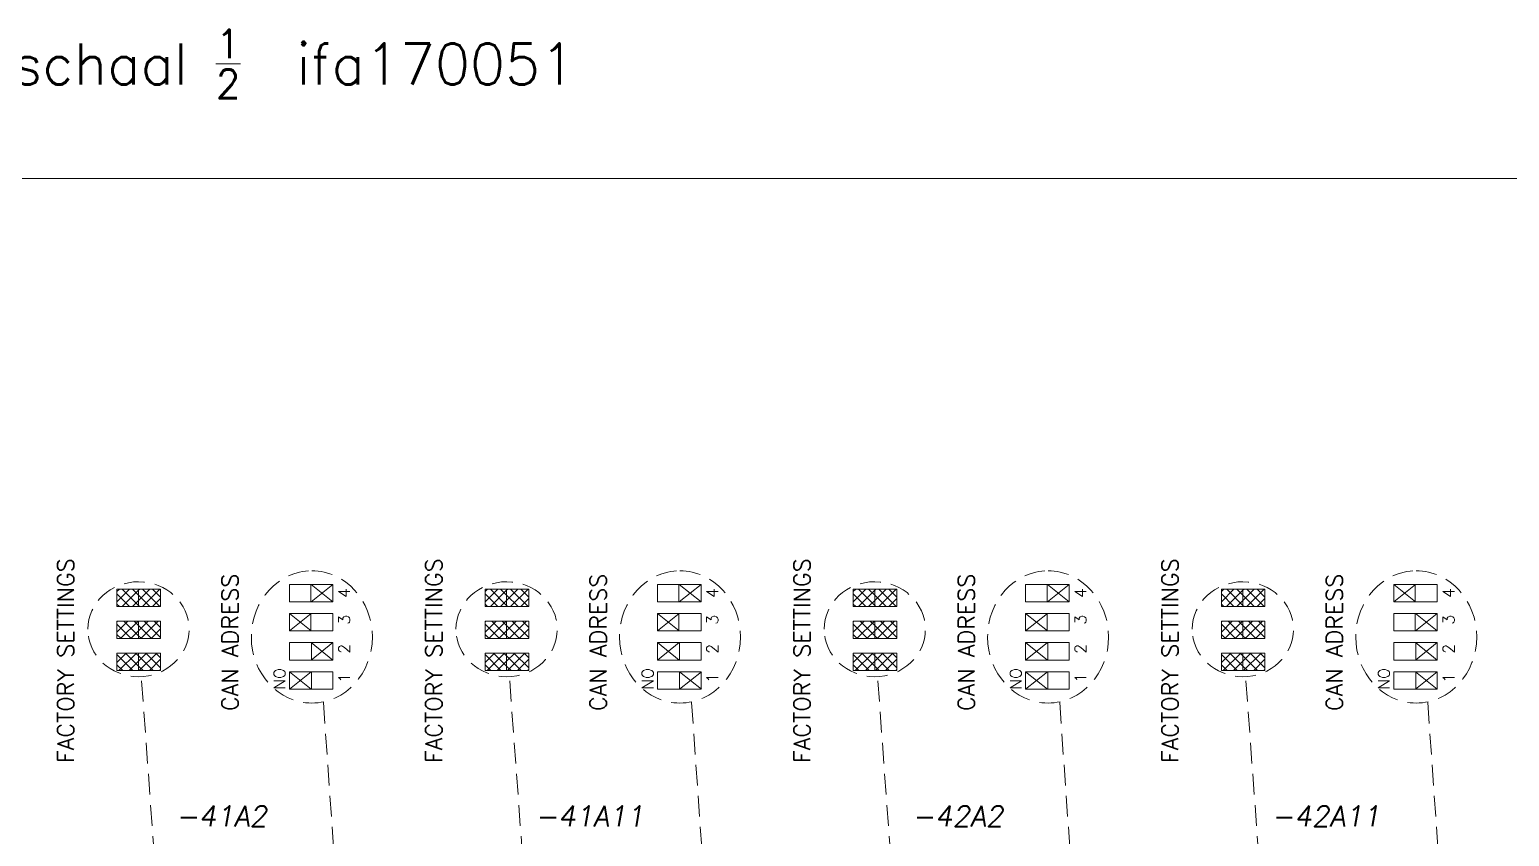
# Model space of a CAD drawing. Extents: x -2993 to 3661, y -4147 to -1441.
# Drawn here: x 2.8 to 183.7, y -3294.8 to -3196.2 of the extents above; entities that cross this region are included whole.
import ezdxf
from ezdxf.enums import TextEntityAlignment as Align

# ---------------------------------------------------------------- set-up
doc = ezdxf.new("R2010")
doc.units = 0
doc.header["$LTSCALE"] = 0.1
doc.header["$MEASUREMENT"] = 0
doc.linetypes.add('DASHED', pattern=[19.05, 12.7, -6.35])
doc.layers.get('0').update_dxf_attribs({"linetype": 'CONTINUOUS'})
doc.layers.add('DIM', color=5, linetype='CONTINUOUS')
doc.styles.get("Standard").update_dxf_attribs({"font": 'simplex.shx'})

msp = doc.modelspace()

# ---------------------------------------------------------------- linework, layer by layer
at = {"linetype": 'Continuous', "lineweight": 13}
for p, q in [((13.49, -3264.58), (18.82, -3264.58)), ((13.49, -3266.72), (13.49, -3264.58)), ((16.12, -3266.72), (16.12, -3264.58)), ((18.82, -3264.58), (18.82, -3266.72)), ((34.56, -3264.01), (39.89, -3264.01)), ((34.56, -3266.15), (34.56, -3264.01)), ((37.19, -3266.15), (37.19, -3264.01)), ((39.89, -3264.01), (39.89, -3266.15)), ((58.49, -3264.58), (63.82, -3264.58)), ((58.49, -3266.72), (58.49, -3264.58)), ((61.12, -3266.72), (61.12, -3264.58)), ((63.82, -3264.58), (63.82, -3266.72)), ((79.56, -3264.01), (84.89, -3264.01)), ((79.56, -3266.15), (79.56, -3264.01)), ((82.19, -3266.15), (82.19, -3264.01)), ((84.89, -3264.01), (84.89, -3266.15)), ((103.49, -3264.58), (108.82, -3264.58)), ((103.49, -3266.72), (103.49, -3264.58)), ((106.12, -3266.72), (106.12, -3264.58)), ((108.82, -3264.58), (108.82, -3266.72)), ((124.56, -3264.01), (129.89, -3264.01)), ((124.56, -3266.15), (124.56, -3264.01)), ((127.19, -3266.15), (127.19, -3264.01)), ((129.89, -3264.01), (129.89, -3266.15)), ((148.49, -3264.58), (153.82, -3264.58)), ((148.49, -3266.72), (148.49, -3264.58)), ((151.12, -3266.72), (151.12, -3264.58)), ((153.82, -3264.58), (153.82, -3266.72)), ((169.56, -3264.01), (174.89, -3264.01)), ((169.56, -3266.15), (169.56, -3264.01)), ((172.19, -3266.15), (172.19, -3264.01)), ((174.89, -3264.01), (174.89, -3266.15)), ((18.82, -3266.72), (13.49, -3266.72)), ((39.89, -3266.15), (34.56, -3266.15)), ((63.82, -3266.72), (58.49, -3266.72)), ((84.89, -3266.15), (79.56, -3266.15)), ((108.82, -3266.72), (103.49, -3266.72)), ((129.89, -3266.15), (124.56, -3266.15)), ((153.82, -3266.72), (148.49, -3266.72)), ((174.89, -3266.15), (169.56, -3266.15)), ((13.49, -3268.49), (18.82, -3268.49)), ((13.49, -3270.63), (13.49, -3268.49)), ((16.12, -3270.63), (16.12, -3268.49)), ((18.82, -3268.49), (18.82, -3270.63)), ((34.56, -3267.57), (39.89, -3267.57)), ((34.56, -3269.7), (34.56, -3267.57)), ((37.19, -3269.7), (37.19, -3267.57)), ((39.89, -3267.57), (39.89, -3269.7)), ((58.49, -3268.49), (63.82, -3268.49)), ((58.49, -3270.63), (58.49, -3268.49)), ((61.12, -3270.63), (61.12, -3268.49)), ((63.82, -3268.49), (63.82, -3270.63)), ((79.56, -3267.57), (84.89, -3267.57)), ((79.56, -3269.7), (79.56, -3267.57)), ((82.19, -3269.7), (82.19, -3267.57)), ((84.89, -3267.57), (84.89, -3269.7)), ((103.49, -3268.49), (108.82, -3268.49)), ((103.49, -3270.63), (103.49, -3268.49)), ((106.12, -3270.63), (106.12, -3268.49)), ((108.82, -3268.49), (108.82, -3270.63)), ((124.56, -3267.57), (129.89, -3267.57)), ((124.56, -3269.7), (124.56, -3267.57)), ((127.19, -3269.7), (127.19, -3267.57)), ((129.89, -3267.57), (129.89, -3269.7)), ((148.49, -3268.49), (153.82, -3268.49)), ((148.49, -3270.63), (148.49, -3268.49)), ((151.12, -3270.63), (151.12, -3268.49)), ((153.82, -3268.49), (153.82, -3270.63)), ((169.56, -3267.57), (174.89, -3267.57)), ((169.56, -3269.7), (169.56, -3267.57)), ((172.19, -3269.7), (172.19, -3267.57)), ((174.89, -3267.57), (174.89, -3269.7)), ((39.89, -3269.7), (34.56, -3269.7)), ((84.89, -3269.7), (79.56, -3269.7)), ((129.89, -3269.7), (124.56, -3269.7)), ((174.89, -3269.7), (169.56, -3269.7)), ((18.82, -3270.63), (13.49, -3270.63)), ((39.89, -3271.12), (34.56, -3271.12)), ((34.56, -3271.12), (34.56, -3273.26)), ((37.26, -3273.26), (37.26, -3271.12)), ((39.89, -3273.26), (39.89, -3271.12)), ((63.82, -3270.63), (58.49, -3270.63)), ((84.89, -3271.12), (79.56, -3271.12)), ((79.56, -3271.12), (79.56, -3273.26)), ((82.26, -3273.26), (82.26, -3271.12)), ((84.89, -3273.26), (84.89, -3271.12)), ((108.82, -3270.63), (103.49, -3270.63)), ((129.89, -3271.12), (124.56, -3271.12)), ((124.56, -3271.12), (124.56, -3273.26)), ((127.26, -3273.26), (127.26, -3271.12)), ((129.89, -3273.26), (129.89, -3271.12)), ((153.82, -3270.63), (148.49, -3270.63)), ((174.89, -3271.12), (169.56, -3271.12)), ((169.56, -3271.12), (169.56, -3273.26)), ((172.26, -3273.26), (172.26, -3271.12)), ((174.89, -3273.26), (174.89, -3271.12)), ((13.49, -3272.41), (18.82, -3272.41)), ((13.49, -3274.54), (13.49, -3272.41)), ((16.12, -3274.54), (16.12, -3272.41)), ((18.82, -3272.41), (18.82, -3274.54)), ((34.56, -3273.26), (39.89, -3273.26)), ((58.49, -3272.41), (63.82, -3272.41)), ((58.49, -3274.54), (58.49, -3272.41)), ((61.12, -3274.54), (61.12, -3272.41)), ((63.82, -3272.41), (63.82, -3274.54)), ((79.56, -3273.26), (84.89, -3273.26)), ((103.49, -3272.41), (108.82, -3272.41)), ((103.49, -3274.54), (103.49, -3272.41)), ((106.12, -3274.54), (106.12, -3272.41)), ((108.82, -3272.41), (108.82, -3274.54)), ((124.56, -3273.26), (129.89, -3273.26)), ((148.49, -3272.41), (153.82, -3272.41)), ((148.49, -3274.54), (148.49, -3272.41)), ((151.12, -3274.54), (151.12, -3272.41)), ((153.82, -3272.41), (153.82, -3274.54)), ((169.56, -3273.26), (174.89, -3273.26)), ((18.82, -3274.54), (13.49, -3274.54)), ((39.89, -3274.68), (34.56, -3274.68)), ((34.56, -3274.68), (34.56, -3276.81)), ((37.26, -3276.81), (37.26, -3274.68)), ((39.89, -3276.81), (39.89, -3274.68)), ((63.82, -3274.54), (58.49, -3274.54)), ((84.89, -3274.68), (79.56, -3274.68)), ((79.56, -3274.68), (79.56, -3276.81)), ((82.26, -3276.81), (82.26, -3274.68)), ((84.89, -3276.81), (84.89, -3274.68)), ((108.82, -3274.54), (103.49, -3274.54)), ((129.89, -3274.68), (124.56, -3274.68)), ((124.56, -3274.68), (124.56, -3276.81)), ((127.26, -3276.81), (127.26, -3274.68)), ((129.89, -3276.81), (129.89, -3274.68)), ((153.82, -3274.54), (148.49, -3274.54)), ((174.89, -3274.68), (169.56, -3274.68)), ((169.56, -3274.68), (169.56, -3276.81)), ((172.26, -3276.81), (172.26, -3274.68)), ((174.89, -3276.81), (174.89, -3274.68)), ((34.56, -3276.81), (39.89, -3276.81)), ((79.56, -3276.81), (84.89, -3276.81)), ((124.56, -3276.81), (129.89, -3276.81)), ((169.56, -3276.81), (174.89, -3276.81))]:
    msp.add_line(p, q, dxfattribs=at)
at = {"lineweight": 13}
for p, q in [((13.49, -3264.89), (13.79, -3264.58)), ((13.49, -3266.13), (15.03, -3264.58)), ((14.13, -3266.72), (16.12, -3264.73)), ((16.12, -3266.57), (14.14, -3264.58)), ((16.12, -3265.33), (15.37, -3264.58)), ((16.12, -3264.73), (16.27, -3264.58)), ((16.12, -3265.97), (17.5, -3264.58)), ((16.61, -3266.72), (18.74, -3264.58)), ((18.74, -3266.72), (16.61, -3264.58)), ((18.82, -3265.56), (17.85, -3264.58)), ((58.49, -3264.89), (58.79, -3264.58)), ((58.49, -3266.13), (60.03, -3264.58)), ((59.13, -3266.72), (61.12, -3264.73)), ((61.12, -3266.57), (59.14, -3264.58)), ((61.12, -3265.33), (60.37, -3264.58)), ((61.12, -3264.73), (61.27, -3264.58)), ((61.12, -3265.97), (62.5, -3264.58)), ((61.61, -3266.72), (63.74, -3264.58)), ((63.74, -3266.72), (61.61, -3264.58)), ((63.82, -3265.56), (62.85, -3264.58)), ((103.49, -3264.89), (103.79, -3264.58)), ((103.49, -3266.13), (105.03, -3264.58)), ((104.13, -3266.72), (106.12, -3264.73)), ((106.12, -3266.57), (104.14, -3264.58)), ((106.12, -3265.33), (105.37, -3264.58)), ((106.12, -3264.73), (106.27, -3264.58)), ((106.12, -3265.97), (107.5, -3264.58)), ((106.61, -3266.72), (108.74, -3264.58)), ((108.74, -3266.72), (106.61, -3264.58)), ((108.82, -3265.56), (107.85, -3264.58)), ((148.49, -3264.89), (148.79, -3264.58)), ((148.49, -3266.13), (150.03, -3264.58)), ((149.13, -3266.72), (151.12, -3264.73)), ((151.12, -3266.57), (149.14, -3264.58)), ((151.12, -3265.33), (150.37, -3264.58)), ((151.12, -3264.73), (151.27, -3264.58)), ((151.12, -3265.97), (152.5, -3264.58)), ((151.61, -3266.72), (153.74, -3264.58)), ((153.74, -3266.72), (151.61, -3264.58)), ((153.82, -3265.56), (152.85, -3264.58)), ((15.03, -3266.72), (13.49, -3265.17)), ((13.79, -3266.72), (13.49, -3266.41)), ((15.37, -3266.72), (16.12, -3265.97)), ((17.51, -3266.72), (16.12, -3265.33)), ((16.27, -3266.72), (16.12, -3266.57)), ((17.85, -3266.72), (18.82, -3265.74)), ((60.03, -3266.72), (58.49, -3265.17)), ((58.79, -3266.72), (58.49, -3266.41)), ((60.37, -3266.72), (61.12, -3265.97)), ((62.51, -3266.72), (61.12, -3265.33)), ((61.27, -3266.72), (61.12, -3266.57)), ((62.85, -3266.72), (63.82, -3265.74)), ((105.03, -3266.72), (103.49, -3265.17)), ((103.79, -3266.72), (103.49, -3266.41)), ((105.37, -3266.72), (106.12, -3265.97)), ((107.51, -3266.72), (106.12, -3265.33)), ((106.27, -3266.72), (106.12, -3266.57)), ((107.85, -3266.72), (108.82, -3265.74)), ((150.03, -3266.72), (148.49, -3265.17)), ((148.79, -3266.72), (148.49, -3266.41)), ((150.37, -3266.72), (151.12, -3265.97)), ((152.51, -3266.72), (151.12, -3265.33)), ((151.27, -3266.72), (151.12, -3266.57)), ((152.85, -3266.72), (153.82, -3265.74)), ((13.49, -3268.6), (13.59, -3268.49)), ((13.49, -3269.84), (14.83, -3268.49)), ((13.93, -3270.63), (16.07, -3268.49)), ((16.12, -3270.28), (14.33, -3268.49)), ((16.12, -3269.04), (15.57, -3268.49)), ((16.12, -3269.68), (17.3, -3268.49)), ((16.41, -3270.63), (18.54, -3268.49)), ((18.82, -3270.51), (16.81, -3268.49)), ((18.82, -3269.27), (18.05, -3268.49)), ((58.49, -3268.6), (58.59, -3268.49)), ((58.49, -3269.84), (59.83, -3268.49)), ((58.93, -3270.63), (61.07, -3268.49)), ((61.12, -3270.28), (59.33, -3268.49)), ((61.12, -3269.04), (60.57, -3268.49)), ((61.12, -3269.68), (62.3, -3268.49)), ((61.41, -3270.63), (63.54, -3268.49)), ((63.82, -3270.51), (61.81, -3268.49)), ((63.82, -3269.27), (63.05, -3268.49)), ((103.49, -3268.6), (103.59, -3268.49)), ((103.49, -3269.84), (104.83, -3268.49)), ((103.93, -3270.63), (106.07, -3268.49)), ((106.12, -3270.28), (104.33, -3268.49)), ((106.12, -3269.04), (105.57, -3268.49)), ((106.12, -3269.68), (107.3, -3268.49)), ((106.41, -3270.63), (108.54, -3268.49)), ((108.82, -3270.51), (106.81, -3268.49)), ((108.82, -3269.27), (108.05, -3268.49)), ((148.49, -3268.6), (148.59, -3268.49)), ((148.49, -3269.84), (149.83, -3268.49)), ((148.93, -3270.63), (151.07, -3268.49)), ((151.12, -3270.28), (149.33, -3268.49)), ((151.12, -3269.04), (150.57, -3268.49)), ((151.12, -3269.68), (152.3, -3268.49)), ((151.41, -3270.63), (153.54, -3268.49)), ((153.82, -3270.51), (151.81, -3268.49)), ((153.82, -3269.27), (153.05, -3268.49)), ((15.23, -3270.63), (13.49, -3268.88)), ((13.99, -3270.63), (13.49, -3270.12)), ((15.17, -3270.63), (16.12, -3269.68)), ((17.71, -3270.63), (16.12, -3269.04)), ((16.47, -3270.63), (16.12, -3270.28)), ((17.65, -3270.63), (18.82, -3269.45)), ((60.23, -3270.63), (58.49, -3268.88)), ((58.99, -3270.63), (58.49, -3270.12)), ((60.17, -3270.63), (61.12, -3269.68)), ((62.71, -3270.63), (61.12, -3269.04)), ((61.47, -3270.63), (61.12, -3270.28)), ((62.65, -3270.63), (63.82, -3269.45)), ((105.23, -3270.63), (103.49, -3268.88)), ((103.99, -3270.63), (103.49, -3270.12)), ((105.17, -3270.63), (106.12, -3269.68)), ((107.71, -3270.63), (106.12, -3269.04)), ((106.47, -3270.63), (106.12, -3270.28)), ((107.65, -3270.63), (108.82, -3269.45)), ((150.23, -3270.63), (148.49, -3268.88)), ((148.99, -3270.63), (148.49, -3270.12)), ((150.17, -3270.63), (151.12, -3269.68)), ((152.71, -3270.63), (151.12, -3269.04)), ((151.47, -3270.63), (151.12, -3270.28)), ((152.65, -3270.63), (153.82, -3269.45)), ((13.49, -3273.55), (14.63, -3272.41)), ((15.43, -3274.54), (13.49, -3272.6)), ((14.19, -3274.54), (13.49, -3273.83)), ((13.73, -3274.54), (15.87, -3272.41)), ((16.12, -3273.99), (14.53, -3272.41)), ((14.97, -3274.54), (16.12, -3273.39)), ((16.12, -3272.76), (15.77, -3272.41)), ((16.12, -3273.39), (17.11, -3272.41)), ((17.9, -3274.54), (16.12, -3272.76)), ((16.67, -3274.54), (16.12, -3273.99)), ((16.21, -3274.54), (18.34, -3272.41)), ((18.82, -3274.22), (17.01, -3272.41)), ((17.45, -3274.54), (18.82, -3273.17)), ((18.82, -3272.98), (18.25, -3272.41)), ((58.49, -3273.55), (59.63, -3272.41)), ((60.43, -3274.54), (58.49, -3272.6)), ((59.19, -3274.54), (58.49, -3273.83)), ((58.73, -3274.54), (60.87, -3272.41)), ((61.12, -3273.99), (59.53, -3272.41)), ((59.97, -3274.54), (61.12, -3273.39)), ((61.12, -3272.76), (60.77, -3272.41)), ((61.12, -3273.39), (62.11, -3272.41)), ((62.9, -3274.54), (61.12, -3272.76)), ((61.67, -3274.54), (61.12, -3273.99)), ((61.21, -3274.54), (63.34, -3272.41)), ((63.82, -3274.22), (62.01, -3272.41)), ((62.45, -3274.54), (63.82, -3273.17)), ((63.82, -3272.98), (63.25, -3272.41)), ((103.49, -3273.55), (104.63, -3272.41)), ((105.43, -3274.54), (103.49, -3272.6)), ((104.19, -3274.54), (103.49, -3273.83)), ((103.73, -3274.54), (105.87, -3272.41)), ((106.12, -3273.99), (104.53, -3272.41)), ((104.97, -3274.54), (106.12, -3273.39)), ((106.12, -3272.76), (105.77, -3272.41)), ((106.12, -3273.39), (107.11, -3272.41)), ((107.9, -3274.54), (106.12, -3272.76)), ((106.67, -3274.54), (106.12, -3273.99)), ((106.21, -3274.54), (108.34, -3272.41)), ((108.82, -3274.22), (107.01, -3272.41)), ((107.45, -3274.54), (108.82, -3273.17)), ((108.82, -3272.98), (108.25, -3272.41)), ((148.49, -3273.55), (149.63, -3272.41)), ((150.43, -3274.54), (148.49, -3272.6)), ((149.19, -3274.54), (148.49, -3273.83)), ((148.73, -3274.54), (150.87, -3272.41)), ((151.12, -3273.99), (149.53, -3272.41)), ((149.97, -3274.54), (151.12, -3273.39)), ((151.12, -3272.76), (150.77, -3272.41)), ((151.12, -3273.39), (152.11, -3272.41)), ((152.9, -3274.54), (151.12, -3272.76)), ((151.67, -3274.54), (151.12, -3273.99)), ((151.21, -3274.54), (153.34, -3272.41)), ((153.82, -3274.22), (152.01, -3272.41)), ((152.45, -3274.54), (153.82, -3273.17)), ((153.82, -3272.98), (153.25, -3272.41)), ((18.68, -3274.54), (18.82, -3274.4)), ((63.68, -3274.54), (63.82, -3274.4)), ((108.68, -3274.54), (108.82, -3274.4)), ((153.68, -3274.54), (153.82, -3274.4))]:
    msp.add_line(p, q, dxfattribs=at)
at = {"color": 7, "lineweight": 13}
for p, q in [((39.89, -3264.01), (37.23, -3266.15)), ((37.23, -3264.01), (39.89, -3266.15)), ((84.89, -3264.01), (82.23, -3266.15)), ((82.23, -3264.01), (84.89, -3266.15)), ((129.89, -3264.01), (127.23, -3266.15)), ((127.23, -3264.01), (129.89, -3266.15)), ((172.23, -3264.01), (169.56, -3266.15)), ((169.56, -3264.01), (172.23, -3266.15)), ((37.23, -3267.57), (34.56, -3269.7)), ((34.56, -3267.57), (37.23, -3269.7)), ((82.23, -3267.57), (79.56, -3269.7)), ((79.56, -3267.57), (82.23, -3269.7)), ((127.23, -3267.57), (124.56, -3269.7)), ((124.56, -3267.57), (127.23, -3269.7)), ((174.89, -3267.57), (172.23, -3269.7)), ((172.23, -3267.57), (174.89, -3269.7)), ((39.89, -3271.12), (37.23, -3273.26)), ((37.23, -3271.12), (39.89, -3273.26)), ((82.23, -3271.12), (79.56, -3273.26)), ((79.56, -3271.12), (82.23, -3273.26)), ((127.23, -3271.12), (124.56, -3273.26)), ((124.56, -3271.12), (127.23, -3273.26)), ((174.89, -3271.12), (172.23, -3273.26)), ((172.23, -3271.12), (174.89, -3273.26)), ((37.23, -3274.68), (34.56, -3276.81)), ((34.56, -3274.68), (37.23, -3276.81)), ((84.93, -3274.68), (82.26, -3276.81)), ((82.26, -3274.68), (84.93, -3276.81)), ((127.23, -3274.68), (124.56, -3276.81)), ((124.56, -3274.68), (127.23, -3276.81)), ((174.89, -3274.68), (172.23, -3276.81)), ((172.23, -3274.68), (174.89, -3276.81))]:
    msp.add_line(p, q, dxfattribs=at)
at = {"linetype": 'DASHED', "lineweight": 13, "ltscale": 2}
for p, q in [((20.56, -3331.52), (16.46, -3275.3)), ((65.56, -3331.52), (61.46, -3275.3)), ((110.56, -3331.52), (106.46, -3275.3)), ((155.56, -3331.52), (151.46, -3275.3)), ((42.35, -3330.41), (38.72, -3278.37)), ((87.35, -3330.41), (83.72, -3278.37)), ((132.35, -3330.41), (128.72, -3278.37)), ((177.35, -3330.41), (173.72, -3278.37))]:
    msp.add_line(p, q, dxfattribs=at)
for centre, major_axis, ratio in [((37.31, -3270.43), (0, 8.09), 0.914373), ((82.31, -3270.43), (0, 8.09), 0.914373), ((127.31, -3270.43), (0, 8.09), 0.914373), ((172.31, -3270.43), (0, 8.09), 0.914373), ((16.12, -3269.49), (-6.19, 0.01), 0.938062), ((61.12, -3269.49), (-6.19, 0.01), 0.938062), ((106.12, -3269.49), (-6.19, 0.01), 0.938062), ((151.12, -3269.49), (-6.19, 0.01), 0.938062)]:
    msp.add_ellipse(centre, major_axis=major_axis, ratio=ratio, dxfattribs=at)
at = {"layer": 'DIM', "lineweight": 13}
msp.add_lwpolyline([(359.87, -3606.19), (-229.57, -3606.19), (-229.57, -3214.38), (359.87, -3214.38)], close=True, dxfattribs=at)

# ---------------------------------------------------------------- texts
at = {"lineweight": 13, "text_generation_flag": 6}
for s, p in [('FACTORY SETTINGS', (8.22, -3285.84)), ('FACTORY SETTINGS', (53.22, -3285.84)), ('FACTORY SETTINGS', (98.22, -3285.84)), ('FACTORY SETTINGS', (143.22, -3285.84)), ('CAN ADRESS', (28.31, -3279.5)), ('CAN ADRESS', (73.31, -3279.5)), ('CAN ADRESS', (118.31, -3279.5)), ('CAN ADRESS', (163.31, -3279.5))]:
    msp.add_text(s, height=2, rotation=270, dxfattribs=at).set_placement(p)
at = {"linetype": 'Continuous', "lineweight": 13, "text_generation_flag": 6}
for s, p in [('4', (41.97, -3265.65)), ('4', (86.97, -3265.65)), ('4', (131.97, -3265.65)), ('4', (176.97, -3265.65)), ('3', (41.97, -3268.93)), ('3', (86.97, -3268.93)), ('3', (131.97, -3268.93)), ('3', (176.97, -3268.93)), ('2', (41.97, -3272.49)), ('2', (86.97, -3272.49)), ('2', (131.97, -3272.49)), ('2', (176.97, -3272.49)), ('1', (41.97, -3276.05)), ('1', (86.97, -3276.05)), ('1', (131.97, -3276.05)), ('1', (176.97, -3276.05))]:
    msp.add_text(s, height=1.4, rotation=270, dxfattribs=at).set_placement(p)
at = {"linetype": 'Continuous', "lineweight": 13}
for p in [(32.66, -3274.24), (77.66, -3274.24), (122.66, -3274.24), (167.66, -3274.24)]:
    msp.add_text('ON', height=1.4, rotation=270, dxfattribs=at).set_placement(p)
at = {"lineweight": 13, "oblique": 10, "text_generation_flag": 6}
for s, p in [('-41A2', (26.26, -3293.6)), ('-41A11', (71.26, -3293.6)), ('-42A2', (116.26, -3293.6)), ('-42A11', (161.26, -3293.6))]:
    msp.add_text(s, height=2.5, rotation=180, dxfattribs=at).set_placement(p, align=Align.CENTER)
at = {"layer": 'DIM', "lineweight": 13, "insert": (-52.85, -3196.15), "char_height": 5, "attachment_point": 1}
msp.add_mtext_dynamic_manual_height_columns('\\A1;print layout op schaal {\\H0.7x;\\S1/2;}  ifa170051', width=250.0738, gutter_width=25, heights=[0], dxfattribs=at)

doc.saveas('drawing.dxf')
